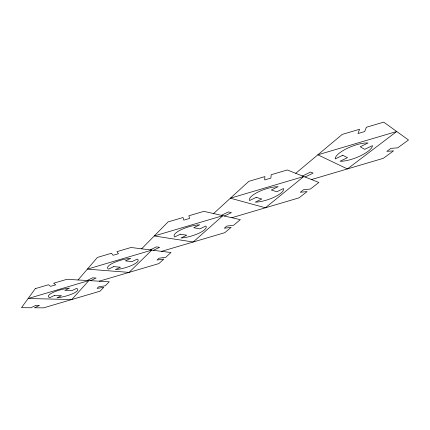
<?xml version="1.0" encoding="UTF-8"?>
<svg xmlns="http://www.w3.org/2000/svg" width="430" height="430" viewBox="0 0 430 430"><rect width="100%" height="100%" fill="white"/><g stroke="black" fill="none" stroke-linecap="round" stroke-linejoin="round"><path stroke-width="0.64" d="M78.056 279.973L97.454 257.403L111.488 253.254L113.047 255.302L118.476 253.7L116.981 251.636L131.021 247.486L170.973 252.534L165.808 257.253L158.993 258.22L157.047 260.026L163.83 259.064L158.89 263.579L99.249 281.193M141.62 248.825L168.028 221.939L183.019 217.51L183.803 220.133L189.592 218.418L188.883 215.779L203.874 211.345L240.332 219.666L233.678 225.234L226.82 226.078L224.309 228.212L231.136 227.362L224.788 232.673L161.573 251.346M213.586 213.565L248.825 181.342L264.907 176.585L264.67 179.933L270.878 178.095L271.196 174.725L287.283 169.974L318.856 182.46L310.358 189.06L303.51 189.743L300.296 192.269L307.111 191.576L299.027 197.854L231.791 217.72M295.733 173.311L342.237 134.402L359.582 129.269L357.986 133.547L364.678 131.569L366.365 127.264L383.716 122.136L408.5 139.987L397.68 147.861L390.918 148.328L386.823 151.344L393.563 150.86L383.302 158.326L311.492 179.547M87.118 280.494L92.649 277.812L96.1 278.027L90.579 280.693M150.161 249.905L156.391 246.879L159.632 247.314L153.424 250.314M221.391 215.344L228.454 211.915L231.399 212.624L224.363 216.021M302.5 175.988L310.584 172.07L313.115 173.123L305.074 177.01M35.276 288.648L21.5 307.687L30.917 307.762L35.862 305.359L39.458 305.408L34.524 307.789L43.554 307.864L100.007 291.196L103.797 287.337L97.083 288.39L98.567 286.848L105.312 285.794L109.268 281.768L66.833 279.328L53.632 283.225L55.728 284.827L50.622 286.332L48.472 284.751L35.276 288.648M88.854 280.596L71.778 299.533L28.127 298.527L88.854 280.596M151.801 250.109L129.065 272.389L87.365 269.142L151.801 250.109M222.88 215.683L193.177 242.009L154.257 235.957L222.88 215.683M303.79 176.499L265.401 207.787L230.394 198.192L303.79 176.499M396.718 131.499L347.392 168.942L317.84 154.816L396.718 131.499M54.368 295.464L49.821 297.673A15.141 3.72 -13.6 0 1 52.621 292.658A15.141 3.72 -13.6 0 1 69.526 288.095L64.844 290.368L71.885 290.642L76.545 288.39A15.141 3.72 -13.6 0 1 73.417 293.362A15.141 3.72 -13.6 0 1 56.937 297.85L61.463 295.668L54.368 295.464M113.67 266.632L108.575 269.11A15.829 4.23 -14.8 0 1 112.913 263.128A15.829 4.23 -14.8 0 1 130.698 258.355L125.436 260.913L132.118 261.58L137.347 259.059A15.829 4.23 -14.8 0 1 132.693 264.961A15.829 4.23 -14.8 0 1 115.369 269.664L120.432 267.218L113.67 266.632M180.439 234.178L174.682 236.973A16.738 4.8 -16.5 0 1 180.939 229.808A16.738 4.8 -16.5 0 1 199.692 224.815L193.736 227.712L199.912 228.868L205.82 226.019A16.738 4.8 -16.5 0 1 199.267 233.065A16.738 4.8 -16.5 0 1 181.008 237.989L186.722 235.231L180.439 234.178M256.173 197.359L249.615 200.547A18.006 5.423 -18.7 0 1 258.29 191.925A18.006 5.423 -18.7 0 1 278.124 186.69L271.325 189.995L276.791 191.775L283.52 188.528A18.006 5.423 -18.7 0 1 274.593 196.978A18.006 5.423 -18.7 0 1 255.296 202.148L261.789 199.015L256.173 197.359M342.801 155.246L335.271 158.906A19.823 6.068 -21.3 0 1 347.026 148.463A19.823 6.068 -21.3 0 1 368.058 142.97L360.233 146.775L364.71 149.355L372.439 145.625A19.823 6.068 -21.3 0 1 360.507 155.816A19.823 6.068 -21.3 0 1 340.044 161.255L347.488 157.665L342.801 155.246"/></g></svg>
